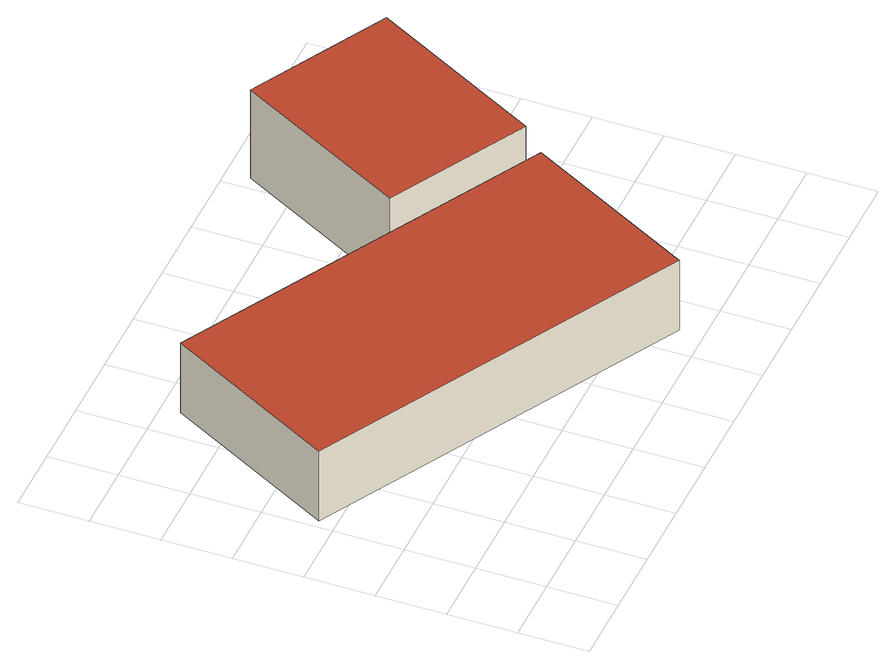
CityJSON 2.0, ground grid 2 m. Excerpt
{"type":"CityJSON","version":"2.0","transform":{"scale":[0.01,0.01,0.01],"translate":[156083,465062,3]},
"CityObjects":{
"building1":{"type":"Building","attributes":{"b3_dak_type":"horizontal","b3_extrusie":"standard","b3_h_dak_50p":5.63,"b3_h_dak_70p":5.65,"b3_h_dak_max":5.7,"b3_h_dak_min":5.57,"b3_h_maaiveld":3.3,"b3_is_glas_dak":false,"b3_kas_warenhuis":false,"b3_kwaliteitsindicator":true,"b3_mutatie_ahn3_ahn4":false,"b3_mutatie_ahn4_ahn5":false,"b3_n_nok":0,"b3_n_vlakken":1,"b3_opp_buitenmuur":82.85,"b3_opp_dak_plat":68.52,"b3_opp_dak_schuin":0,"b3_opp_grond":68.52,"b3_opp_scheidingsmuur":0,"b3_rmse_lod12":0.0554,"b3_rmse_lod13":0.0554,"b3_rmse_lod22":0.0505,"b3_t_run":36,"b3_val3dity_lod12":"[]","b3_val3dity_lod13":"[]","b3_val3dity_lod22":"[]","b3_volume_lod12":161.22,"b3_volume_lod13":161.22,"b3_volume_lod22":159.83,"geconstateerd":false,"oorspronkelijkbouwjaar":1996,"status":"Pand in gebruik"},"children":["building1-1"]},
"building1-1":{"type":"BuildingPart","parents":["building1"],"geometry":[{"type":"Solid","lod":"2.2","boundaries":[[[[0,1,2,3]],[[4,5,6,7]],[[7,6,1,0]],[[6,5,2,1]],[[5,4,3,2]],[[4,7,0,3]]]],"semantics":{"surfaces":[{"type":"GroundSurface"},{"type":"RoofSurface"},{"type":"WallSurface"}],"values":[[0,1,2,2,2,2]]}}]},
"building2":{"type":"Building","attributes":{"b3_dak_type":"horizontal","b3_extrusie":"standard","b3_h_dak_50p":6.22,"b3_h_dak_70p":6.23,"b3_h_dak_max":6.28,"b3_h_dak_min":6.2,"b3_h_maaiveld":3.23,"b3_is_glas_dak":false,"b3_kas_warenhuis":false,"b3_kwaliteitsindicator":true,"b3_mutatie_ahn3_ahn4":false,"b3_mutatie_ahn4_ahn5":false,"b3_n_nok":0,"b3_n_vlakken":1,"b3_opp_buitenmuur":61.41,"b3_opp_dak_plat":25.99,"b3_opp_dak_schuin":0,"b3_opp_grond":25.99,"b3_opp_scheidingsmuur":0,"b3_rmse_lod12":0.0172,"b3_rmse_lod13":0.0172,"b3_rmse_lod22":0.0167,"b3_t_run":15,"b3_val3dity_lod12":"[]","b3_val3dity_lod13":"[]","b3_val3dity_lod22":"[]","b3_volume_lod12":77.94,"b3_volume_lod13":77.94,"b3_volume_lod22":77.85,"geconstateerd":false,"oorspronkelijkbouwjaar":1991,"status":"Pand in gebruik"},"children":["building2-1"]},
"building2-1":{"type":"BuildingPart","parents":["building2"],"geometry":[{"type":"Solid","lod":"2.2","boundaries":[[[[8,9,10,11]],[[12,13,14,15]],[[15,14,9,8]],[[14,13,10,9]],[[13,12,11,10]],[[12,15,8,11]]]],"semantics":{"surfaces":[{"type":"GroundSurface"},{"type":"RoofSurface"},{"type":"WallSurface"}],"values":[[0,1,2,2,2,2]]}}]}
},
"vertices":[
[19,646,30],[290,1143,30],[1353,564,30],[1083,67,30],[1083,67,265],[1353,564,265],[290,1143,265],[19,646,265],
[1241,1332,23],[1643,1113,23],[1372,614,23],[970,832,23],[970,832,323],[1372,614,323],[1643,1113,323],[1241,1332,323]
]}
